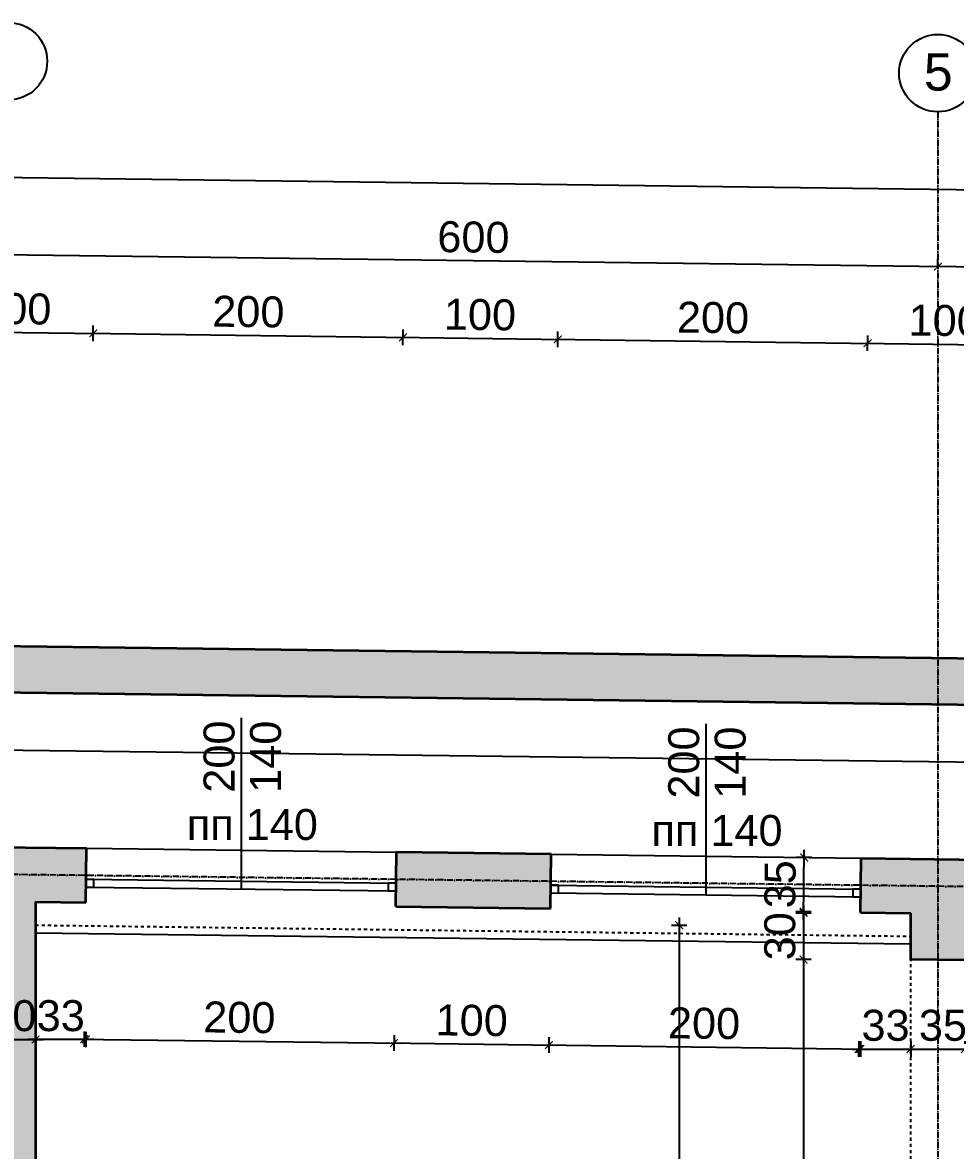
# Model space of a CAD drawing. Header units: inches. Extents: x -72385 to 39588, y -6525 to 66685.
# Drawn here: x -50176 to -49573, y 30905 to 31633 of the extents above; entities that cross this region are included whole.
import ezdxf

# ---------------------------------------------------------------- set-up
doc = ezdxf.new("R2010")
doc.units = ezdxf.units.IN
doc.header["$MEASUREMENT"] = 0
doc.linetypes.add('DashDot', pattern=[0.6, 0.4, -0.1, 0, -0.1])
doc.linetypes.add('Hidden', pattern=[0.4, 0.2, -0.2])
for name, color, linetype, lineweight in [('Изгледни линии', 253, 'Continuous', 25), ('Надписи коти външни', 252, 'Continuous', 25), ('Надписи коти вътрешни', 252, 'Continuous', 25), ('Надписи Оси', 252, 'Continuous', 25), ('Надписи прозорци', 252, 'Continuous', 25), ('Оси', 252, 'DashDot', 25), ('Прозорци', 251, 'Continuous', 25), ('Пунктир', 253, 'Hidden', 25), ('Разрезни линии', 7, 'Continuous', 35), ('Щрих стени', 254, 'Continuous', 25)]:
    doc.layers.add(name, color=color, linetype=linetype, lineweight=lineweight)
doc.styles.add('Arial Regular', font='arial.ttf')
doc.styles.get("Standard").update_dxf_attribs({"font": 'arial.ttf'})
doc.dimstyles.new('Annotative', dxfattribs={"dimscale": 0, "dimtxt": 20, "dimasz": 5, "dimexe": 5, "dimexo": 5, "dimgap": 5, "dimtad": 1, "dimdec": 0, "dimzin": 0, "dimdsep": 46, "dimtxsty": 'Standard', "dimblk": 'ARCHTICK', "dimcen": 5, "dimdle": 5, "dimadec": 0, "dimazin": 0, "dimtfac": 1, "dimtdec": 0, "dimtofl": 0, "dimtmove": 0, "dimatfit": 3, "dimldrblk": 'ARCHTICK', "dimfxl": 5, "dimfxlon": 1, "dimtolj": 1, "dimtzin": 0, "dimarcsym": 1})

# ---------------------------------------------------------------- blocks, each defined once
blk = doc.blocks.new('_ArchTick')
at = {"color": 0, "linetype": 'ByBlock', "const_width": 0.15}
blk.add_lwpolyline([(-0.5, -0.5), (0.5, 0.5)], dxfattribs=at)
blk = doc.blocks.new('*D140')
at = {"layer": 'Defpoints', "color": 0, "ltscale": 50, "transparency": 16777216}
for p in [(-49602.34, 31057.92), (-49671.53, 31027.92), (-49639.62, 31027.92)]:
    blk.add_point(p, dxfattribs=at)
at = {"layer": 'Надписи коти вътрешни', "color": 0, "lineweight": -2, "ltscale": 50, "transparency": 16777216}
for p, q in [((-49671.53, 31062.92), (-49671.53, 31022.92)), ((-49666.53, 31057.92), (-49676.53, 31057.92)), ((-49666.53, 31027.92), (-49676.53, 31027.92))]:
    blk.add_line(p, q, dxfattribs=at)
at = {"layer": 'Надписи коти вътрешни', "color": 0, "lineweight": -2, "ltscale": 50, "transparency": 16777216, "xscale": 5, "yscale": 5, "zscale": 5}
for p, rotation in [((-49671.53, 31057.92), 90), ((-49671.53, 31027.92), 270)]:
    blk.add_blockref('_ArchTick', p, dxfattribs=dict(at, rotation=rotation))
at = {"layer": 'Надписи коти вътрешни', "color": 0, "ltscale": 50, "transparency": 16777216, "insert": (-49686.75, 31042.92), "char_height": 20, "attachment_point": 5, "rotation": 90}
blk.add_mtext('\\A1;30', dxfattribs=at)
blk = doc.blocks.new('*D141')
at = {"layer": 'Defpoints', "color": 0, "ltscale": 50, "transparency": 16777216}
for p in [(-49639.43, 31027.92), (-49671.53, 30522.88), (-49639.43, 30522.88)]:
    blk.add_point(p, dxfattribs=at)
at = {"layer": 'Надписи коти вътрешни', "color": 0, "lineweight": -2, "ltscale": 50, "transparency": 16777216}
for p, q in [((-49671.53, 31032.92), (-49671.53, 30517.88)), ((-49666.53, 31027.92), (-49676.53, 31027.92)), ((-49666.53, 30522.88), (-49676.53, 30522.88))]:
    blk.add_line(p, q, dxfattribs=at)
at = {"layer": 'Надписи коти вътрешни', "color": 0, "lineweight": -2, "ltscale": 50, "transparency": 16777216, "xscale": 5, "yscale": 5, "zscale": 5}
for p, rotation in [((-49671.53, 31027.92), 90), ((-49671.53, 30522.88), 270)]:
    blk.add_blockref('_ArchTick', p, dxfattribs=dict(at, rotation=rotation))
at = {"layer": 'Надписи коти вътрешни', "color": 0, "ltscale": 50, "transparency": 16777216, "insert": (-49686.74, 30775.4), "char_height": 20, "attachment_point": 5, "rotation": 90}
blk.add_mtext('\\A1;505', dxfattribs=at)
blk = doc.blocks.new('*D144')
at = {"layer": 'Defpoints', "color": 0, "ltscale": 50, "transparency": 16777216}
for p in [(-50167.34, 31050.11), (-50167.34, 30200.04), (-49751.8, 30200.04)]:
    blk.add_point(p, dxfattribs=at)
at = {"layer": 'Надписи коти вътрешни', "color": 0, "lineweight": -2, "ltscale": 50, "transparency": 16777216}
for p, q in [((-49751.8, 31055.11), (-49751.8, 30195.04)), ((-49756.8, 31050.11), (-49746.8, 31050.11)), ((-49756.8, 30200.04), (-49746.8, 30200.04))]:
    blk.add_line(p, q, dxfattribs=at)
at = {"layer": 'Надписи коти вътрешни', "color": 0, "lineweight": -2, "ltscale": 50, "transparency": 16777216, "xscale": 5, "yscale": 5, "zscale": 5}
for p, rotation in [((-49751.8, 31050.11), 90), ((-49751.8, 30200.04), 270)]:
    blk.add_blockref('_ArchTick', p, dxfattribs=dict(at, rotation=rotation))
at = {"layer": 'Надписи коти вътрешни', "color": 0, "ltscale": 50, "transparency": 16777216, "insert": (-49767.01, 30625.08), "char_height": 20, "attachment_point": 5, "rotation": 90}
blk.add_mtext('\\A1;850', dxfattribs=at)
blk = doc.blocks.new('*D172')
at = {"layer": 'Defpoints', "color": 0, "ltscale": 50, "transparency": 16777216}
for p in [(-49602.34, 31027.92), (-49567.34, 31027.47), (-49567.34, 30970.07)]:
    blk.add_point(p, dxfattribs=at)
at = {"layer": 'Надписи коти вътрешни', "color": 0, "lineweight": -2, "ltscale": 50, "transparency": 16777216}
for p, q in [((-49602.34, 30975.07), (-49602.34, 30965.07)), ((-49567.34, 30975.07), (-49567.34, 30965.07)), ((-49607.34, 30970.07), (-49562.34, 30970.07))]:
    blk.add_line(p, q, dxfattribs=at)
at = {"layer": 'Надписи коти вътрешни', "color": 0, "lineweight": -2, "ltscale": 50, "transparency": 16777216, "xscale": 5, "yscale": 5, "zscale": 5, "rotation": 180}
blk.add_blockref('_ArchTick', (-49602.34, 30970.07), dxfattribs=at)
at = {"layer": 'Надписи коти вътрешни', "color": 0, "lineweight": -2, "ltscale": 50, "transparency": 16777216, "xscale": 5, "yscale": 5, "zscale": 5}
blk.add_blockref('_ArchTick', (-49567.34, 30970.07), dxfattribs=at)
at = {"layer": 'Надписи коти вътрешни', "color": 0, "ltscale": 50, "transparency": 16777216, "insert": (-49581.55, 30985.29), "char_height": 20, "attachment_point": 5}
blk.add_mtext('\\A1;35', dxfattribs=at)
blk = doc.blocks.new('*D173')
at = {"layer": 'Defpoints', "color": 0, "ltscale": 50, "transparency": 16777216}
for p in [(-50134.82, 31064.7), (-49934.84, 31062.16), (-49935.96, 30973.95)]:
    blk.add_point(p, dxfattribs=at)
at = {"layer": 'Надписи коти вътрешни', "color": 0, "lineweight": -2, "ltscale": 50, "transparency": 16777216}
for p, q in [((-50135.88, 30981.5), (-50136.01, 30971.5)), ((-50140.94, 30976.56), (-49930.96, 30973.89)), ((-49935.9, 30978.95), (-49936.02, 30968.95))]:
    blk.add_line(p, q, dxfattribs=at)
at = {"layer": 'Надписи коти вътрешни', "color": 0, "lineweight": -2, "ltscale": 50, "transparency": 16777216, "xscale": 5, "yscale": 5, "zscale": 5}
for p, rotation in [((-50135.94, 30976.5), 179.270628652534), ((-49935.96, 30973.95), 359.270628652534)]:
    blk.add_blockref('_ArchTick', p, dxfattribs=dict(at, rotation=rotation))
at = {"layer": 'Надписи коти вътрешни', "color": 0, "ltscale": 50, "transparency": 16777216, "insert": (-50035.76, 30990.43), "char_height": 20, "attachment_point": 5, "rotation": 359.27063}
blk.add_mtext('\\A1;200', dxfattribs=at)
blk = doc.blocks.new('*D174')
at = {"layer": 'Defpoints', "color": 0, "ltscale": 50, "transparency": 16777216}
for p in [(-50167.33, 31065.12), (-50134.82, 31064.7), (-50167.33, 30976.3)]:
    blk.add_point(p, dxfattribs=at)
at = {"layer": 'Надписи коти вътрешни', "color": 0, "lineweight": -2, "ltscale": 50, "transparency": 16777216}
for p, q in [((-50167.33, 30981.3), (-50167.33, 30971.3)), ((-50134.82, 30981.3), (-50134.82, 30971.3)), ((-50129.82, 30976.3), (-50172.33, 30976.3))]:
    blk.add_line(p, q, dxfattribs=at)
at = {"layer": 'Надписи коти вътрешни', "color": 0, "lineweight": -2, "ltscale": 50, "transparency": 16777216, "xscale": 5, "yscale": 5, "zscale": 5, "rotation": 180}
blk.add_blockref('_ArchTick', (-50167.33, 30976.3), dxfattribs=at)
at = {"layer": 'Надписи коти вътрешни', "color": 0, "lineweight": -2, "ltscale": 50, "transparency": 16777216, "xscale": 5, "yscale": 5, "zscale": 5}
blk.add_blockref('_ArchTick', (-50134.82, 30976.3), dxfattribs=at)
at = {"layer": 'Надписи коти вътрешни', "color": 0, "ltscale": 50, "transparency": 16777216, "insert": (-50151.08, 30991.52), "char_height": 20, "attachment_point": 5}
blk.add_mtext('\\A1;33', dxfattribs=at)
blk = doc.blocks.new('*D175')
at = {"layer": 'Defpoints', "color": 0, "ltscale": 50, "transparency": 16777216}
for p in [(-49934.84, 31062.16), (-49834.82, 31060.88), (-49835.94, 30972.68)]:
    blk.add_point(p, dxfattribs=at)
at = {"layer": 'Надписи коти вътрешни', "color": 0, "lineweight": -2, "ltscale": 50, "transparency": 16777216}
for p, q in [((-49940.96, 30974.01), (-49830.94, 30972.61)), ((-49935.9, 30978.95), (-49936.02, 30968.95)), ((-49835.88, 30977.68), (-49836.01, 30967.68))]:
    blk.add_line(p, q, dxfattribs=at)
at = {"layer": 'Надписи коти вътрешни', "color": 0, "lineweight": -2, "ltscale": 50, "transparency": 16777216, "xscale": 5, "yscale": 5, "zscale": 5}
for p, rotation in [((-49935.96, 30973.95), 179.2706286525375), ((-49835.94, 30972.68), 359.2706286525375)]:
    blk.add_blockref('_ArchTick', p, dxfattribs=dict(at, rotation=rotation))
at = {"layer": 'Надписи коти вътрешни', "color": 0, "ltscale": 50, "transparency": 16777216, "insert": (-49885.76, 30988.52), "char_height": 20, "attachment_point": 5, "rotation": 359.27063}
blk.add_mtext('\\A1;100', dxfattribs=at)
blk = doc.blocks.new('*D176')
at = {"layer": 'Defpoints', "color": 0, "ltscale": 50, "transparency": 16777216}
for p in [(-49834.82, 31060.88), (-49634.84, 31058.34), (-49635.96, 30970.13)]:
    blk.add_point(p, dxfattribs=at)
at = {"layer": 'Надписи коти вътрешни', "color": 0, "lineweight": -2, "ltscale": 50, "transparency": 16777216}
for p, q in [((-49835.88, 30977.68), (-49836.01, 30967.68)), ((-49635.9, 30975.13), (-49636.02, 30965.13)), ((-49840.94, 30972.74), (-49630.96, 30970.07))]:
    blk.add_line(p, q, dxfattribs=at)
at = {"layer": 'Надписи коти вътрешни', "color": 0, "lineweight": -2, "ltscale": 50, "transparency": 16777216, "xscale": 5, "yscale": 5, "zscale": 5}
for p, rotation in [((-49835.94, 30972.68), 179.2706286525517), ((-49635.96, 30970.13), 359.2706286525517)]:
    blk.add_blockref('_ArchTick', p, dxfattribs=dict(at, rotation=rotation))
at = {"layer": 'Надписи коти вътрешни', "color": 0, "ltscale": 50, "transparency": 16777216, "insert": (-49735.76, 30986.61), "char_height": 20, "attachment_point": 5, "rotation": 359.27063}
blk.add_mtext('\\A1;200', dxfattribs=at)
blk = doc.blocks.new('*D177')
at = {"layer": 'Defpoints', "color": 0, "ltscale": 50, "transparency": 16777216}
for p in [(-49634.84, 31058.34), (-49602.34, 31058.34), (-49602.34, 30970.07)]:
    blk.add_point(p, dxfattribs=at)
at = {"layer": 'Надписи коти вътрешни', "color": 0, "lineweight": -2, "ltscale": 50, "transparency": 16777216}
for p, q in [((-49634.84, 30975.07), (-49634.84, 30965.07)), ((-49602.34, 30975.07), (-49602.34, 30965.07)), ((-49639.84, 30970.07), (-49597.34, 30970.07))]:
    blk.add_line(p, q, dxfattribs=at)
at = {"layer": 'Надписи коти вътрешни', "color": 0, "lineweight": -2, "ltscale": 50, "transparency": 16777216, "xscale": 5, "yscale": 5, "zscale": 5, "rotation": 180}
blk.add_blockref('_ArchTick', (-49634.84, 30970.07), dxfattribs=at)
at = {"layer": 'Надписи коти вътрешни', "color": 0, "lineweight": -2, "ltscale": 50, "transparency": 16777216, "xscale": 5, "yscale": 5, "zscale": 5}
blk.add_blockref('_ArchTick', (-49602.34, 30970.07), dxfattribs=at)
at = {"layer": 'Надписи коти вътрешни', "color": 0, "ltscale": 50, "transparency": 16777216, "insert": (-49618.59, 30985.29), "char_height": 20, "attachment_point": 5}
blk.add_mtext('\\A1;33', dxfattribs=at)
blk = doc.blocks.new('*D2810')
at = {"layer": 'Defpoints', "color": 0, "ltscale": 50, "transparency": 16777216}
for p in [(-51367.34, 31215.4), (-46569.84, 31154.33), (-46570.31, 31117.2)]:
    blk.add_point(p, dxfattribs=at)
at = {"layer": 'Надписи коти вътрешни', "color": 0, "lineweight": -2, "ltscale": 50, "transparency": 16777216}
for p, q in [((-51372.81, 31178.34), (-46565.31, 31117.14)), ((-51367.75, 31183.28), (-51367.87, 31173.28)), ((-46570.25, 31122.2), (-46570.37, 31112.2))]:
    blk.add_line(p, q, dxfattribs=at)
at = {"layer": 'Надписи коти вътрешни', "color": 0, "lineweight": -2, "ltscale": 50, "transparency": 16777216, "xscale": 5, "yscale": 5, "zscale": 5}
for p, rotation in [((-51367.81, 31178.28), 179.2706286525473), ((-46570.31, 31117.2), 359.2706286525473)]:
    blk.add_blockref('_ArchTick', p, dxfattribs=dict(at, rotation=rotation))
at = {"layer": 'Надписи коти вътрешни', "color": 0, "ltscale": 50, "transparency": 16777216, "insert": (-48968.87, 31162.95), "char_height": 20, "attachment_point": 5, "rotation": 359.27063}
blk.add_mtext('\\A1;4798', dxfattribs=at)
blk = doc.blocks.new('*D5860')
at = {"layer": 'Defpoints', "color": 0, "ltscale": 50, "transparency": 16777216}
for p in [(-50130.14, 31432.17), (-50234.39, 31100.97), (-50134.38, 31099.7)]:
    blk.add_point(p, dxfattribs=at)
at = {"layer": 'Надписи коти външни', "color": 0, "lineweight": -2, "ltscale": 50, "transparency": 16777216}
for p, q in [((-50235.16, 31433.51), (-50125.14, 31432.11)), ((-50230.22, 31428.45), (-50230.1, 31438.44)), ((-50130.21, 31427.17), (-50130.08, 31437.17))]:
    blk.add_line(p, q, dxfattribs=at)
at = {"layer": 'Надписи коти външни', "color": 0, "lineweight": -2, "ltscale": 50, "transparency": 16777216, "xscale": 5, "yscale": 5, "zscale": 5}
for p, rotation in [((-50230.16, 31433.45), 179.2706286525458), ((-50130.14, 31432.17), 359.2706286525458)]:
    blk.add_blockref('_ArchTick', p, dxfattribs=dict(at, rotation=rotation))
at = {"layer": 'Надписи коти външни', "color": 0, "ltscale": 50, "transparency": 16777216, "insert": (-50180.41, 31448.02), "char_height": 20, "attachment_point": 5, "rotation": 359.27063}
blk.add_mtext('\\A1;100', dxfattribs=at)
blk = doc.blocks.new('*D5861')
at = {"layer": 'Defpoints', "color": 0, "ltscale": 50, "transparency": 16777216}
for p in [(-49930.16, 31429.63), (-50134.38, 31099.7), (-49934.39, 31097.15)]:
    blk.add_point(p, dxfattribs=at)
at = {"layer": 'Надписи коти външни', "color": 0, "lineweight": -2, "ltscale": 50, "transparency": 16777216}
for p, q in [((-50135.14, 31432.24), (-49925.16, 31429.56)), ((-50130.21, 31427.17), (-50130.08, 31437.17)), ((-49930.22, 31424.63), (-49930.1, 31434.63))]:
    blk.add_line(p, q, dxfattribs=at)
at = {"layer": 'Надписи коти външни', "color": 0, "lineweight": -2, "ltscale": 50, "transparency": 16777216, "xscale": 5, "yscale": 5, "zscale": 5}
for p, rotation in [((-50130.14, 31432.17), 179.2706286525506), ((-49930.16, 31429.63), 359.2706286525506)]:
    blk.add_blockref('_ArchTick', p, dxfattribs=dict(at, rotation=rotation))
at = {"layer": 'Надписи коти външни', "color": 0, "ltscale": 50, "transparency": 16777216, "insert": (-50029.96, 31446.11), "char_height": 20, "attachment_point": 5, "rotation": 359.27063}
blk.add_mtext('\\A1;200', dxfattribs=at)
blk = doc.blocks.new('*D5862')
at = {"layer": 'Defpoints', "color": 0, "ltscale": 50, "transparency": 16777216}
for p in [(-49830.14, 31428.35), (-49934.39, 31097.15), (-49834.38, 31095.88)]:
    blk.add_point(p, dxfattribs=at)
at = {"layer": 'Надписи коти външни', "color": 0, "lineweight": -2, "ltscale": 50, "transparency": 16777216}
for p, q in [((-49930.22, 31424.63), (-49930.1, 31434.63)), ((-49830.21, 31423.35), (-49830.08, 31433.35)), ((-49935.16, 31429.69), (-49825.14, 31428.29))]:
    blk.add_line(p, q, dxfattribs=at)
at = {"layer": 'Надписи коти външни', "color": 0, "lineweight": -2, "ltscale": 50, "transparency": 16777216, "xscale": 5, "yscale": 5, "zscale": 5}
for p, rotation in [((-49930.16, 31429.63), 179.2706286525354), ((-49830.14, 31428.35), 359.2706286525354)]:
    blk.add_blockref('_ArchTick', p, dxfattribs=dict(at, rotation=rotation))
at = {"layer": 'Надписи коти външни', "color": 0, "ltscale": 50, "transparency": 16777216, "insert": (-49880.41, 31444.21), "char_height": 20, "attachment_point": 5, "rotation": 359.27063}
blk.add_mtext('\\A1;100', dxfattribs=at)
blk = doc.blocks.new('*D5863')
at = {"layer": 'Defpoints', "color": 0, "ltscale": 50, "transparency": 16777216}
for p in [(-49630.16, 31425.81), (-49834.38, 31095.88), (-49634.39, 31093.33)]:
    blk.add_point(p, dxfattribs=at)
at = {"layer": 'Надписи коти външни', "color": 0, "lineweight": -2, "ltscale": 50, "transparency": 16777216}
for p, q in [((-49830.21, 31423.35), (-49830.08, 31433.35)), ((-49835.14, 31428.42), (-49625.16, 31425.74)), ((-49630.22, 31420.81), (-49630.1, 31430.81))]:
    blk.add_line(p, q, dxfattribs=at)
at = {"layer": 'Надписи коти външни', "color": 0, "lineweight": -2, "ltscale": 50, "transparency": 16777216, "xscale": 5, "yscale": 5, "zscale": 5}
for p, rotation in [((-49830.14, 31428.35), 179.2706286525538), ((-49630.16, 31425.81), 359.2706286525537)]:
    blk.add_blockref('_ArchTick', p, dxfattribs=dict(at, rotation=rotation))
at = {"layer": 'Надписи коти външни', "color": 0, "ltscale": 50, "transparency": 16777216, "insert": (-49729.96, 31442.29), "char_height": 20, "attachment_point": 5, "rotation": 359.27063}
blk.add_mtext('\\A1;200', dxfattribs=at)
blk = doc.blocks.new('*D5864')
at = {"layer": 'Defpoints', "color": 0, "ltscale": 50, "transparency": 16777216}
for p in [(-49530.14, 31424.53), (-49634.39, 31093.33), (-49534.38, 31092.06)]:
    blk.add_point(p, dxfattribs=at)
at = {"layer": 'Надписи коти външни', "color": 0, "lineweight": -2, "ltscale": 50, "transparency": 16777216}
for p, q in [((-49635.16, 31425.87), (-49525.14, 31424.47)), ((-49630.22, 31420.81), (-49630.1, 31430.81)), ((-49530.21, 31419.53), (-49530.08, 31429.53))]:
    blk.add_line(p, q, dxfattribs=at)
at = {"layer": 'Надписи коти външни', "color": 0, "lineweight": -2, "ltscale": 50, "transparency": 16777216, "xscale": 5, "yscale": 5, "zscale": 5}
for p, rotation in [((-49630.16, 31425.81), 179.2706286525436), ((-49530.14, 31424.53), 359.2706286525436)]:
    blk.add_blockref('_ArchTick', p, dxfattribs=dict(at, rotation=rotation))
at = {"layer": 'Надписи коти външни', "color": 0, "ltscale": 50, "transparency": 16777216, "insert": (-49580.41, 31440.39), "char_height": 20, "attachment_point": 5, "rotation": 359.27063}
blk.add_mtext('\\A1;100', dxfattribs=at)
blk = doc.blocks.new('*D5985')
at = {"layer": 'Defpoints', "color": 0, "ltscale": 50, "transparency": 16777216}
for p in [(-49584.84, 31475.23), (-49584.84, 31475.23), (-48984.84, 31467.6)]:
    blk.add_point(p, dxfattribs=at)
at = {"layer": 'Надписи коти външни', "color": 0, "lineweight": -2, "ltscale": 50, "transparency": 16777216}
for p, q in [((-49584.84, 31475.23), (-49584.77, 31480.23)), ((-48979.84, 31467.53), (-49589.84, 31475.3)), ((-48984.84, 31467.6), (-48984.77, 31472.6))]:
    blk.add_line(p, q, dxfattribs=at)
at = {"layer": 'Надписи коти външни', "color": 0, "lineweight": -2, "ltscale": 50, "transparency": 16777216, "xscale": 5, "yscale": 5, "zscale": 5}
for p, rotation in [((-49584.84, 31475.23), 179.270628652547), ((-48984.84, 31467.6), 359.2706286525469)]:
    blk.add_blockref('_ArchTick', p, dxfattribs=dict(at, rotation=rotation))
at = {"layer": 'Надписи коти външни', "color": 0, "ltscale": 50, "transparency": 16777216, "insert": (-49284.64, 31486.62), "char_height": 20, "attachment_point": 5, "rotation": 359.27063}
blk.add_mtext('\\A1;600', dxfattribs=at)
blk = doc.blocks.new('*D5986')
at = {"layer": 'Defpoints', "color": 0, "ltscale": 50, "transparency": 16777216}
for p in [(-50184.84, 31482.87), (-50184.84, 31482.87), (-49584.84, 31475.23)]:
    blk.add_point(p, dxfattribs=at)
at = {"layer": 'Надписи коти външни', "color": 0, "lineweight": -2, "ltscale": 50, "transparency": 16777216}
for p, q in [((-49579.84, 31475.17), (-50189.84, 31482.94)), ((-50184.84, 31482.87), (-50184.77, 31487.87)), ((-49584.84, 31475.23), (-49584.77, 31480.23))]:
    blk.add_line(p, q, dxfattribs=at)
at = {"layer": 'Надписи коти външни', "color": 0, "lineweight": -2, "ltscale": 50, "transparency": 16777216, "xscale": 5, "yscale": 5, "zscale": 5}
for p, rotation in [((-50184.84, 31482.87), 179.2706286525463), ((-49584.84, 31475.23), 359.2706286525462)]:
    blk.add_blockref('_ArchTick', p, dxfattribs=dict(at, rotation=rotation))
at = {"layer": 'Надписи коти външни', "color": 0, "ltscale": 50, "transparency": 16777216, "insert": (-49884.64, 31494.26), "char_height": 20, "attachment_point": 5, "rotation": 359.27063}
blk.add_mtext('\\A1;600', dxfattribs=at)
blk = doc.blocks.new('*D5961')
at = {"layer": 'Defpoints', "color": 0, "ltscale": 50, "transparency": 16777216}
for p in [(-40216.83, 31405.98), (-52317.34, 31127.49), (-40222.34, 30973.51)]:
    blk.add_point(p, dxfattribs=at)
at = {"layer": 'Надписи коти външни', "color": 0, "lineweight": -2, "ltscale": 50, "transparency": 16777216}
for p, q in [((-52311.9, 31554.95), (-52311.77, 31564.95)), ((-52316.83, 31560.02), (-40211.83, 31405.91)), ((-40216.9, 31400.98), (-40216.77, 31410.98))]:
    blk.add_line(p, q, dxfattribs=at)
at = {"layer": 'Надписи коти външни', "color": 0, "lineweight": -2, "ltscale": 50, "transparency": 16777216, "xscale": 5, "yscale": 5, "zscale": 5}
for p, rotation in [((-52311.83, 31559.95), 179.2706286525472), ((-40216.83, 31405.98), 359.2706286525473)]:
    blk.add_blockref('_ArchTick', p, dxfattribs=dict(at, rotation=rotation))
at = {"layer": 'Надписи коти външни', "color": 0, "ltscale": 50, "transparency": 16777216, "insert": (-46264.14, 31498.18), "char_height": 20, "attachment_point": 5, "rotation": 359.27063}
blk.add_mtext('\\A1;12095', dxfattribs=at)
blk = doc.blocks.new('*D7141')
at = {"layer": 'Defpoints', "color": 0, "ltscale": 10, "transparency": 16777216}
for p in [(-50197.34, 31035.5), (-50167.34, 31035.5), (-50167.34, 30976.3)]:
    blk.add_point(p, dxfattribs=at)
at = {"layer": 'Надписи коти вътрешни', "color": 0, "lineweight": -2, "ltscale": 10, "transparency": 16777216}
for p, q in [((-50197.34, 30981.3), (-50197.34, 30971.3)), ((-50167.34, 30981.3), (-50167.34, 30971.3)), ((-50202.34, 30976.3), (-50162.34, 30976.3))]:
    blk.add_line(p, q, dxfattribs=at)
at = {"layer": 'Надписи коти вътрешни', "color": 0, "lineweight": -2, "ltscale": 10, "transparency": 16777216, "xscale": 5, "yscale": 5, "zscale": 5, "rotation": 180}
blk.add_blockref('_ArchTick', (-50197.34, 30976.3), dxfattribs=at)
at = {"layer": 'Надписи коти вътрешни', "color": 0, "lineweight": -2, "ltscale": 10, "transparency": 16777216, "xscale": 5, "yscale": 5, "zscale": 5}
blk.add_blockref('_ArchTick', (-50167.34, 30976.3), dxfattribs=at)
at = {"layer": 'Надписи коти вътрешни', "color": 0, "ltscale": 10, "transparency": 16777216, "insert": (-50182.34, 30991.52), "char_height": 20, "attachment_point": 5}
blk.add_mtext('\\A1;30', dxfattribs=at)
blk = doc.blocks.new('*D7263')
at = {"layer": 'Defpoints', "color": 0, "ltscale": 10, "transparency": 16777216}
for p in [(-49671.14, 31093.8), (-49634.39, 31093.33), (-49634.84, 31058.34)]:
    blk.add_point(p, dxfattribs=at)
at = {"layer": 'Надписи коти вътрешни', "color": 0, "lineweight": -2, "ltscale": 10, "transparency": 16777216}
for p, q in [((-49671.65, 31053.8), (-49671.07, 31098.8)), ((-49666.14, 31093.74), (-49676.14, 31093.87)), ((-49666.58, 31058.74), (-49676.58, 31058.87))]:
    blk.add_line(p, q, dxfattribs=at)
at = {"layer": 'Надписи коти вътрешни', "color": 0, "lineweight": -2, "ltscale": 10, "transparency": 16777216, "xscale": 5, "yscale": 5, "zscale": 5}
for p, rotation in [((-49671.14, 31093.8), 89.27062865254484), ((-49671.58, 31058.8), 269.2706286525448)]:
    blk.add_blockref('_ArchTick', p, dxfattribs=dict(at, rotation=rotation))
at = {"layer": 'Надписи коти вътрешни', "color": 0, "ltscale": 10, "transparency": 16777216, "insert": (-49686.58, 31076.5), "char_height": 20, "attachment_point": 5, "rotation": 89.27063}
blk.add_mtext('\\A1;35', dxfattribs=at)

msp = doc.modelspace()

# ---------------------------------------------------------------- hatches: boundary and pattern name
at = {"layer": 'Щрих стени', "ltscale": 10}
h = msp.add_hatch(color=256, dxfattribs=at)
h.dxf.hatch_style = 1
h.paths.add_polyline_path([(-46539.84, 31183.95), (-51397.34, 31245.79), (-51397.34, 31115.78), (-51367.34, 31115.4), (-51367.34, 31215.4), (-46569.84, 31154.33), (-46569.84, 31074.32), (-46539.84, 31073.94)])
h = msp.add_hatch(color=256, dxfattribs=at)
h.dxf.hatch_style = 1
h.paths.add_polyline_path([(-50167.34, 31065.12), (-50134.82, 31064.7), (-50134.38, 31099.7), (-50234.39, 31100.97), (-50234.84, 31065.98), (-50202.34, 31065.56), (-50202.34, 31035.56), (-50197.34, 31035.5), (-50197.34, 30530.45), (-50232.34, 30530.9), (-50232.34, 30470.89), (-50752.34, 30477.51), (-50752.34, 30537.52), (-50817.34, 30538.35), (-50817.34, 30478.34), (-51347.34, 30485.09), (-51347.34, 30540.09), (-51367.34, 30540.35), (-51367.34, 30552.85), (-51397.34, 30552.85), (-51397.34, 30540.73), (-51402.34, 30540.79), (-51402.34, 30513.29), (-51416.96, 30513.48), (-51417.34, 30483.48), (-51397.34, 30483.23), (-51397.34, 30175.7), (-51367.34, 30175.7), (-51367.34, 30185.32), (-51222.34, 30183.47), (-51221.96, 30213.47), (-51367.34, 30215.32), (-51367.34, 30455.34), (-51097.34, 30451.9), (-51097.34, 30211.88), (-51121.96, 30212.2), (-51122.34, 30182.2), (-51042.34, 30181.18), (-51041.96, 30211.18), (-51067.34, 30211.5), (-51067.34, 30451.52), (-50797.34, 30448.08), (-50797.34, 30208.06), (-50941.96, 30209.91), (-50942.34, 30179.91), (-50667.34, 30176.41), (-50666.96, 30206.4), (-50767.34, 30207.68), (-50767.34, 30447.7), (-50497.34, 30444.26), (-50497.34, 30359.26), (-50467.34, 30359.26), (-50467.34, 30431.38), (-50197.34, 30427.94), (-50197.34, 30212.93), (-50467.34, 30216.36), (-50467.34, 30289.25), (-50497.34, 30289.25), (-50497.34, 30204.25), (-50566.96, 30205.13), (-50567.34, 30175.13), (-47202.34, 30132.3), (-47202.34, 30057.29), (-47139.84, 30057.29), (-47139.84, 30131.5), (-46899.84, 30128.44), (-46899.46, 30158.44), (-46924.84, 30158.77), (-46924.84, 30229.15), (-46954.84, 30229.15), (-46954.84, 30159.15), (-47139.84, 30161.5), (-47139.84, 30232.3), (-47202.34, 30232.3), (-47202.34, 30162.3), (-49017.34, 30185.4), (-49017.34, 30225.79), (-49047.34, 30225.79), (-49047.34, 30185.79), (-50167.34, 30200.04)])
h.paths.add_polyline_path([(-50434.38, 31103.52), (-50534.39, 31104.79), (-50534.84, 31069.79), (-50434.82, 31068.52)])
h.paths.add_polyline_path([(-50734.38, 31107.34), (-50834.39, 31108.61), (-50834.84, 31073.61), (-50802.34, 31073.2), (-50802.34, 31043.2), (-50767.34, 31042.75), (-50767.34, 31072.75), (-50734.82, 31072.34)])
h.paths.add_polyline_path([(-51034.38, 31111.16), (-51134.39, 31112.43), (-51134.84, 31077.43), (-51034.82, 31076.16)])
h = msp.add_hatch(color=256, dxfattribs=at)
h.dxf.hatch_style = 1
h.paths.add_polyline_path([(-46804.39, 31057.31), (-46904.39, 31058.58), (-46904.84, 31023.58), (-46804.84, 31022.31)])
h.paths.add_polyline_path([(-47104.39, 31061.13), (-47234.39, 31062.78), (-47234.84, 31027.78), (-47202.34, 31027.37), (-47202.34, 30732.34), (-47431.96, 30735.27), (-47432.34, 30705.27), (-47202.34, 30702.34), (-47202.34, 30642.34), (-47139.84, 30642.34), (-47139.84, 30996.57), (-47137.34, 30996.54), (-47137.34, 31026.54), (-47104.84, 31026.13)])
h.paths.add_polyline_path([(-47434.39, 31065.33), (-47566.89, 31067.01), (-47567.34, 31032.02), (-47567.34, 30612.04), (-47537.34, 30612.04), (-47537.34, 30706.61), (-47512.34, 30706.29), (-47511.96, 30736.29), (-47537.34, 30736.61), (-47537.34, 31031.63), (-47434.84, 31030.33)], flags=17)
h.paths.add_polyline_path([(-47766.88, 31069.56), (-47834.39, 31070.42), (-47834.84, 31035.42), (-47802.34, 31035.01), (-47802.34, 31005.01), (-47767.34, 31004.56), (-47767.34, 31034.56)], flags=17)
h.paths.add_polyline_path([(-48034.39, 31072.96), (-48134.39, 31074.24), (-48134.84, 31039.24), (-48034.84, 31037.97)], flags=17)
h.paths.add_polyline_path([(-48334.39, 31076.78), (-48434.39, 31078.06), (-48434.84, 31043.06), (-48402.34, 31042.65), (-48402.34, 31012.64), (-48367.34, 31012.2), (-48367.34, 31042.2), (-48334.84, 31041.79)], flags=17)
h.paths.add_polyline_path([(-48634.39, 31080.6), (-48761.72, 31082.22), (-48762.16, 31047.23), (-48757.34, 31047.17), (-48757.34, 30777.14), (-48727.34, 30777.14), (-48727.34, 30791.76), (-48622.34, 30790.43), (-48622.34, 30650.41), (-48727.34, 30651.75), (-48727.34, 30697.14), (-48757.34, 30697.14), (-48757.34, 30652.13), (-48807.34, 30652.77), (-48807.72, 30622.77), (-48639.84, 30620.63), (-48639.84, 30450.62), (-48982.34, 30454.98), (-48982.34, 30515.81), (-49047.34, 30515.81), (-49047.34, 30385.8), (-49017.34, 30385.8), (-49017.34, 30425.42), (-47202.34, 30402.32), (-47202.34, 30392.32), (-47139.84, 30392.32), (-47139.84, 30444.03), (-47109.84, 30443.64), (-47109.84, 30473.65), (-47139.84, 30474.03), (-47139.84, 30542.33), (-47202.34, 30542.33), (-47202.34, 30432.32), (-47537.34, 30436.58), (-47537.34, 30512.04), (-47567.34, 30512.04), (-47567.34, 30436.97), (-47752.34, 30439.32), (-47752.34, 30504.33), (-47817.34, 30505.15), (-47817.34, 30470.15), (-47837.34, 30470.41), (-47837.34, 30440.4), (-48352.34, 30446.96), (-48352.34, 30511.97), (-48417.34, 30512.79), (-48417.34, 30447.79), (-48609.84, 30450.24), (-48609.84, 30820.27), (-48727.34, 30821.76), (-48727.34, 31046.78), (-48634.84, 31045.61)])
h.paths.add_polyline_path([(-48887.34, 30653.79), (-48967.34, 30654.81), (-48967.34, 31049.84), (-48962.15, 31049.77), (-48961.7, 31084.77), (-49034.39, 31085.7), (-49034.84, 31050.7), (-49022.34, 31050.54), (-49022.34, 31020.54), (-48997.34, 31020.22), (-48997.34, 30655.19), (-49047.34, 30655.82), (-49047.34, 30615.82), (-48982.34, 30615.82), (-48982.34, 30624.99), (-48887.72, 30623.79)])
h.paths.add_polyline_path([(-49234.38, 31088.24), (-49334.39, 31089.51), (-49334.84, 31054.52), (-49234.82, 31053.24)])
h.paths.add_polyline_path([(-49534.38, 31092.06), (-49634.39, 31093.33), (-49634.84, 31058.34), (-49602.34, 31057.92), (-49602.34, 31027.92), (-49567.34, 31027.47), (-49567.34, 31057.48), (-49534.82, 31057.06)])
h.paths.add_polyline_path([(-49834.38, 31095.88), (-49934.39, 31097.15), (-49934.84, 31062.16), (-49834.82, 31060.88)])
h.paths.add_polyline_path([(-49552.34, 30522.24), (-49617.34, 30523.07), (-49617.34, 30503.07), (-49637.34, 30503.32), (-49637.34, 30453.32), (-49617.34, 30453.06), (-49617.34, 30433.06), (-49552.34, 30432.23)])

# ---------------------------------------------------------------- linework, layer by layer
at = {"layer": 'Изгледни линии', "ltscale": 50}
for p, q in [((-50134.38, 31099.7), (-49934.39, 31097.15)), ((-49834.38, 31095.88), (-49634.39, 31093.33)), ((-50167.34, 31045.11), (-49602.34, 31037.92))]:
    msp.add_line(p, q, dxfattribs=at)
at = {"layer": 'Надписи Оси', "ltscale": 50}
for centre in [(-50184.84, 31607.88), (-49584.84, 31600.24)]:
    msp.add_circle(centre, 25, dxfattribs=at)
at = {"layer": 'Надписи прозорци', "ltscale": 50}
for p, q in [((-50034.38, 31073.42), (-50034.38, 31183.89)), ((-49734.38, 31069.6), (-49734.38, 31180.07))]:
    msp.add_line(p, q, dxfattribs=at)
at = {"layer": 'Оси', "ltscale": 10}
for p, q in [((-49584.84, 31575.24), (-49584.84, 28775.02)), ((-39839.84, 30951.14), (-52799.84, 31116.13))]:
    msp.add_line(p, q, dxfattribs=at)
at = {"layer": 'Прозорци', "ltscale": 50}
for p, q in [((-50134.63, 31079.7), (-49934.65, 31077.15)), ((-49834.63, 31075.88), (-49634.65, 31073.34)), ((-50134.69, 31074.7), (-49934.71, 31072.16)), ((-49834.69, 31070.88), (-49634.71, 31068.34))]:
    msp.add_line(p, q, dxfattribs=at)
for points in [[(-50134.69, 31074.7), (-50129.69, 31074.64), (-50129.63, 31079.64), (-50134.63, 31079.7), (-50134.69, 31074.7)], [(-49939.71, 31072.22), (-49934.71, 31072.16), (-49934.65, 31077.15), (-49939.65, 31077.22), (-49939.71, 31072.22)], [(-49834.69, 31070.88), (-49829.69, 31070.82), (-49829.63, 31075.82), (-49834.63, 31075.88), (-49834.69, 31070.88)], [(-49639.71, 31068.4), (-49634.71, 31068.34), (-49634.65, 31073.34), (-49639.65, 31073.4), (-49639.71, 31068.4)]]:
    msp.add_lwpolyline(points, dxfattribs=at)
at = {"layer": 'Пунктир', "ltscale": 10}
for p, q in [((-50167.34, 31050.11), (-49602.34, 31042.92)), ((-49602.34, 30522.88), (-49602.34, 31027.92))]:
    msp.add_line(p, q, dxfattribs=at)
at = {"layer": 'Разрезни линии', "ltscale": 50}
for p, q in [((-51397.34, 31245.79), (-46539.84, 31183.95)), ((-51367.34, 31215.4), (-46569.84, 31154.33)), ((-50234.39, 31100.97), (-50134.38, 31099.7)), ((-50134.82, 31064.7), (-50134.38, 31099.7)), ((-49934.84, 31062.16), (-49934.39, 31097.15)), ((-49834.38, 31095.88), (-49934.39, 31097.15)), ((-49834.82, 31060.88), (-49834.38, 31095.88)), ((-49634.84, 31058.34), (-49634.39, 31093.33)), ((-49634.39, 31093.33), (-49534.38, 31092.06)), ((-50167.34, 31065.12), (-50167.34, 30200.04)), ((-50167.34, 31065.12), (-50134.82, 31064.7)), ((-49934.84, 31062.16), (-49834.82, 31060.88)), ((-49634.84, 31058.34), (-49602.34, 31057.92)), ((-49602.34, 31027.92), (-49602.34, 31057.92)), ((-49567.34, 31027.47), (-49602.34, 31027.92))]:
    msp.add_line(p, q, dxfattribs=at)

# ---------------------------------------------------------------- texts
at = {"layer": 'Надписи Оси', "ltscale": 100, "insert": (-49598.16, 31612.96), "char_height": 24, "width": 27.2128, "attachment_point": 1, "style": 'Arial Regular'}
msp.add_mtext('\\pxqc;5', dxfattribs=at)
at = {"layer": 'Надписи прозорци', "ltscale": 100, "char_height": 20, "width": 180.4891, "attachment_point": 1, "rotation": 90, "style": 'Arial Regular'}
for s, insert in [('200', (-50058.9, 31135.6)), ('140', (-50028.9, 31135.51)), ('200', (-49758.9, 31131.78)), ('140', (-49728.9, 31131.7))]:
    msp.add_mtext(s, dxfattribs=dict(at, insert=insert))
at = {"layer": 'Надписи прозорци', "ltscale": 100, "char_height": 20, "width": 180.4891, "attachment_point": 1, "style": 'Arial Regular'}
for insert in [(-50069.7, 31125.08), (-49769.7, 31121.26)]:
    msp.add_mtext('пп 140', dxfattribs=dict(at, insert=insert))

# ---------------------------------------------------------------- dimensions: what is measured, and where the dimension line sits
at = {"layer": 'Надписи коти външни', "ltscale": 50}
dim = msp.add_aligned_dim(p1=(-52317.34, 31127.49), p2=(-40222.34, 30973.51), distance=432.5, text='12095', dimstyle='Annotative', override={"dimscale": 0, "dimtix": 0, "dimtofl": 0, "dimtmove": 0, "dimatfit": 3}, dxfattribs=at)
dim.commit()
dim.dimension.update_dxf_attribs({"geometry": '*D5961', "text_midpoint": (-46264.14, 31498.18)})
for p1, p2, distance, picture, middle in [((-49584.84, 31475.23), (-50184.84, 31482.87), 0, '*D5986', (-49884.64, 31494.26)), ((-48984.84, 31467.6), (-49584.84, 31475.23), 0, '*D5985', (-49284.64, 31486.62)), ((-50134.38, 31099.7), (-49934.39, 31097.15), 332.5, '*D5861', (-50029.96, 31446.11)), ((-49834.38, 31095.88), (-49634.39, 31093.33), 332.5, '*D5863', (-49729.96, 31442.29))]:
    dim = msp.add_aligned_dim(p1=p1, p2=p2, distance=distance, dimstyle='Annotative', override={"dimscale": 0, "dimtix": 0, "dimtofl": 0, "dimtmove": 0, "dimatfit": 3}, dxfattribs=at)
    dim.commit()
    dim.dimension.update_dxf_attribs({"geometry": picture, "text_midpoint": middle})
for base, p1, p2, picture, middle in [((-50130.14, 31432.17), (-50234.39, 31100.97), (-50134.38, 31099.7), '*D5860', (-50180.6, 31432.81)), ((-49830.14, 31428.35), (-49934.39, 31097.15), (-49834.38, 31095.88), '*D5862', (-49880.6, 31429)), ((-49530.14, 31424.53), (-49634.39, 31093.33), (-49534.38, 31092.06), '*D5864', (-49580.6, 31425.18))]:
    dim = msp.add_linear_dim(base=base, p1=p1, p2=p2, angle=359.27063, dimstyle='Annotative', override={"dimscale": 0, "dimtix": 0, "dimtofl": 0, "dimtmove": 0, "dimatfit": 3}, dxfattribs=at)
    dim.commit()
    dim.dimension.update_dxf_attribs({"geometry": picture, "text_midpoint": middle, "dimtype": 129})
at = {"layer": 'Надписи коти вътрешни', "ltscale": 50}
for p1, p2, distance, picture, middle in [((-51367.34, 31215.4), (-46569.84, 31154.33), -37.13, '*D2810', (-48968.87, 31162.95)), ((-50134.82, 31064.7), (-49934.84, 31062.16), -88.21, '*D173', (-50035.76, 30990.43)), ((-49934.84, 31062.16), (-49834.82, 31060.88), -88.21, '*D175', (-49885.76, 30988.52)), ((-49834.82, 31060.88), (-49634.84, 31058.34), -88.21, '*D176', (-49735.76, 30986.61))]:
    dim = msp.add_aligned_dim(p1=p1, p2=p2, distance=distance, dimstyle='Annotative', override={"dimscale": 0, "dimtix": 0, "dimtofl": 0, "dimtmove": 0, "dimatfit": 3}, dxfattribs=at)
    dim.commit()
    dim.dimension.update_dxf_attribs({"geometry": picture, "text_midpoint": middle})
at = {"layer": 'Надписи коти вътрешни', "ltscale": 10}
for base, p1, p2, angle, picture, middle in [((-49671.14, 31093.8), (-49634.84, 31058.34), (-49634.39, 31093.33), 89.27063, '*D7263', (-49671.36, 31076.3)), ((-50167.34, 30976.3), (-50197.34, 31035.5), (-50167.34, 31035.5), 0, '*D7141', (-50182.34, 30976.3))]:
    dim = msp.add_linear_dim(base=base, p1=p1, p2=p2, angle=angle, dimstyle='Annotative', override={"dimscale": 0, "dimtix": 0, "dimtofl": 0, "dimtmove": 0, "dimatfit": 3}, dxfattribs=at)
    dim.commit()
    dim.dimension.update_dxf_attribs({"geometry": picture, "text_midpoint": middle, "dimtype": 129})
at = {"layer": 'Надписи коти вътрешни', "ltscale": 50}
for base, p1, p2, picture, middle in [((-50167.33, 30976.3), (-50134.82, 31064.7), (-50167.33, 31065.12), '*D174', (-50151.08, 30976.3)), ((-49602.33731907, 30970.0667561), (-49634.83731907, 31058.33665554), (-49602.33731907, 31058.33665554), '*D177', (-49618.58731907, 30970.0667561)), ((-49567.34, 30970.07), (-49602.34, 31027.92), (-49567.34, 31027.47), '*D172', (-49581.55, 30970.07))]:
    dim = msp.add_linear_dim(base=base, p1=p1, p2=p2, dimstyle='Annotative', override={"dimscale": 0, "dimtix": 0, "dimtofl": 0, "dimtmove": 0, "dimatfit": 3}, dxfattribs=at)
    dim.commit()
    dim.dimension.update_dxf_attribs({"geometry": picture, "text_midpoint": middle, "dimtype": 128})
dim = msp.add_linear_dim(base=(-49671.53, 31027.92), p1=(-49602.34, 31057.92), p2=(-49639.62, 31027.92), angle=90, dimstyle='Annotative', override={"dimscale": 0, "dimtix": 0, "dimtofl": 0, "dimtmove": 0, "dimatfit": 3}, dxfattribs=at)
dim.commit()
dim.dimension.update_dxf_attribs({"geometry": '*D140', "text_midpoint": (-49671.53, 31042.92), "dimtype": 128})
for base, p1, p2, picture, middle in [((-49751.8, 30200.04), (-50167.34, 31050.11), (-50167.34, 30200.04), '*D144', (-49767.01, 30625.08)), ((-49671.53, 30522.88), (-49639.43, 31027.92), (-49639.43, 30522.88), '*D141', (-49686.74, 30775.4))]:
    dim = msp.add_linear_dim(base=base, p1=p1, p2=p2, angle=90, dimstyle='Annotative', override={"dimscale": 0, "dimtix": 0, "dimtofl": 0, "dimtmove": 0, "dimatfit": 3}, dxfattribs=at)
    dim.commit()
    dim.dimension.update_dxf_attribs({"geometry": picture, "text_midpoint": middle})

doc.saveas('drawing.dxf')
